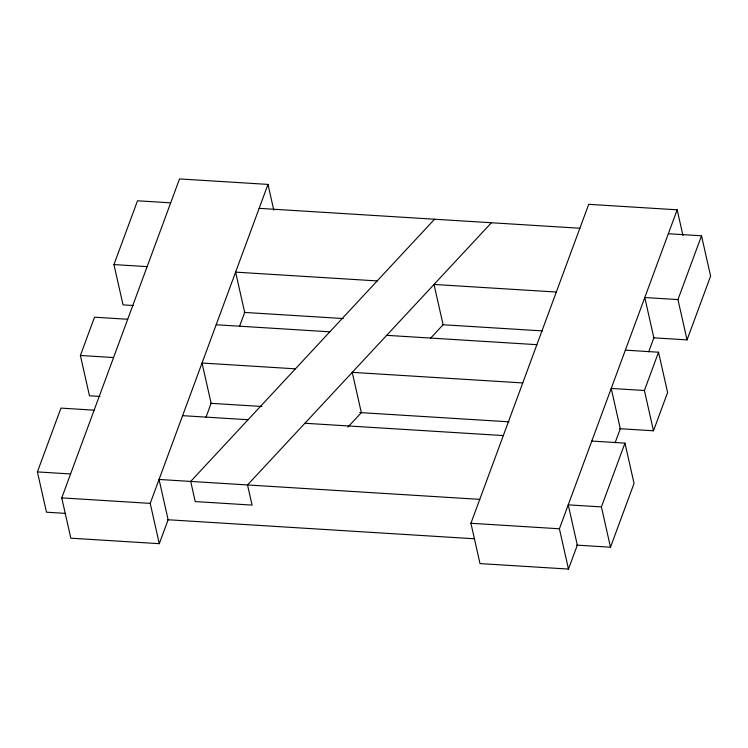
<?xml version="1.0" encoding="UTF-8"?>
<svg xmlns="http://www.w3.org/2000/svg" width="748" height="748" viewBox="0 0 748 748"><rect width="100%" height="100%" fill="white"/><g stroke="black" fill="none" stroke-linecap="round" stroke-linejoin="round"><path stroke-width="1.12" d="M65.123 513.362L46.479 512.202L37.4 471.904L60.953 408.109L94.136 410.175M99.961 396.431L89.47 395.786L80.391 355.487L94.519 317.208L127.693 319.265M133.518 305.53L123.037 304.875L113.948 264.577L137.51 200.782L170.684 202.848M479.758 499.365L159.053 479.459L168.132 519.757L159.296 543.674L70.826 538.186L61.747 497.888L179.52 178.922L267.99 184.41L273.787 210.16M159.296 543.674L150.217 503.376L267.99 184.41M205.962 417.3L211.123 403.331L202.035 363.032L295.413 368.829M239.528 326.39L244.68 312.43L235.601 272.132L377.179 280.921M591.79 441.058L624.963 443.125L601.411 506.91L568.237 504.853L577.316 545.152L568.48 569.078L480.01 563.59L470.931 523.282L588.704 204.326L677.174 209.814L682.98 235.564M568.48 569.078L559.401 528.78L677.174 209.814M615.146 442.694L620.307 428.735L611.219 388.436L644.402 390.493L658.53 352.214L625.356 350.158M648.712 351.794L653.864 337.825L644.785 297.526L677.959 299.583L701.521 235.798L668.338 233.731M576.699 545.114L610.49 547.218L634.052 483.423L624.963 443.125M619.69 428.698L653.481 430.792L667.609 392.513L658.53 352.214M653.247 337.787L687.047 339.891L710.6 276.096L701.521 235.798M434.56 219.22L190.693 481.422L195.228 501.571L252.067 505.096L247.523 484.947L491.399 222.754M347.914 427.08L361.331 412.662L352.243 372.354L522.749 382.939M430.474 338.32L443.096 324.744L434.018 284.446L556.316 292.038M259.154 208.337L579.868 228.243M113.948 264.577L147.132 266.634M244.231 312.402L343.276 318.555M442.33 324.697L542.543 330.915M216.172 324.754L329.84 331.813M386.669 335.338L536.877 344.669M80.391 355.487L113.565 357.544M210.665 403.303L261.931 406.491M359.825 412.569L508.986 421.825M182.606 415.664L248.074 419.731M304.904 423.256L503.32 435.57M37.4 471.904L70.574 473.961M61.747 497.888L150.217 503.376M470.931 523.282L559.401 528.78M167.674 519.729L474.148 538.756M677.959 299.583L687.047 339.891M644.402 390.493L653.481 430.792M601.411 506.91L610.49 547.218"/></g></svg>
